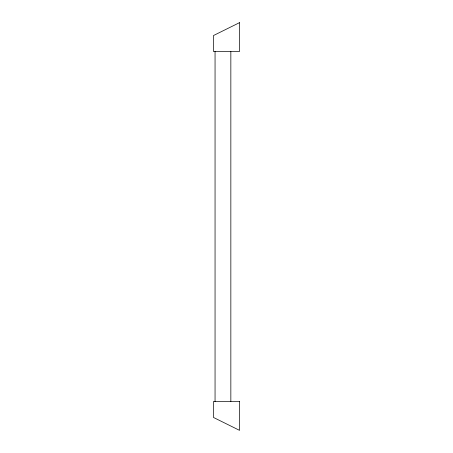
<?xml version="1.0" encoding="UTF-8"?>
<svg xmlns="http://www.w3.org/2000/svg" width="453" height="453" viewBox="0 0 453 453"><rect width="100%" height="100%" fill="white"/><g stroke="black" fill="none" stroke-linecap="round" stroke-linejoin="round"><path stroke-width="0.68" d="M230.843 51.489L230.843 401.511M215.056 51.489L215.056 401.511M239.524 22.65L213.476 35.544L213.476 51.489L239.524 51.489L239.524 22.65M239.524 401.511L213.476 401.511L213.476 417.456L239.524 430.35L239.524 401.511"/></g></svg>
